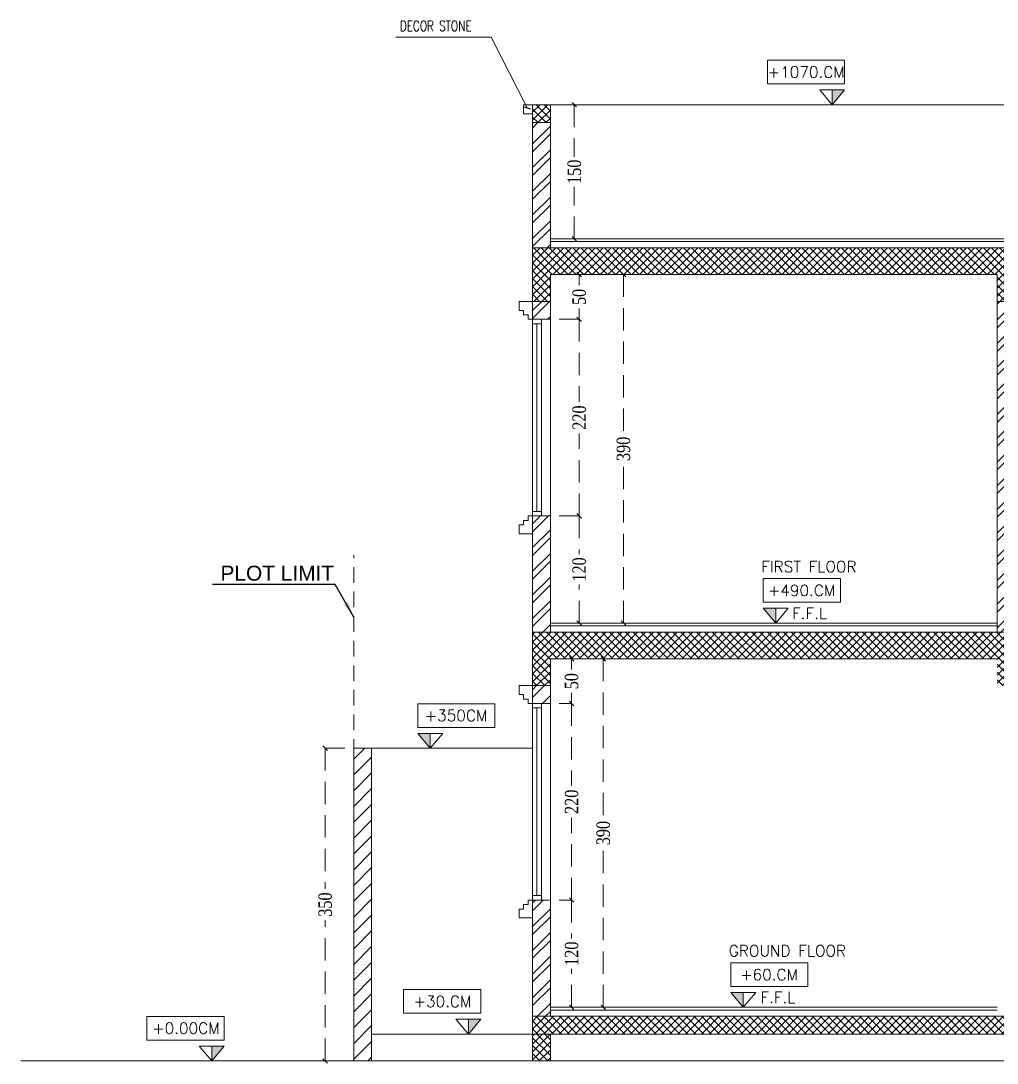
# Model space of a CAD drawing. Header units: inches. Extents: x -114 to 635, y -137 to 57.
# Drawn here: x -87.45 to -76.53, y -96.61 to -84.95 of the extents above; entities that cross this region are included whole.
import ezdxf
from ezdxf.enums import TextEntityAlignment as Align

# ---------------------------------------------------------------- set-up
doc = ezdxf.new("R2010")
doc.units = ezdxf.units.IN
doc.header["$MEASUREMENT"] = 0
doc.header["$PDMODE"] = 98
doc.linetypes.add('ABOOD', pattern=[0.375, 0.25, -0.125])
doc.linetypes.add('DASHED2', pattern=[0.375, 0.25, -0.125])
doc.layers.get('0').update_dxf_attribs({"lineweight": 5})
doc.layers.get('Defpoints').update_dxf_attribs({"lineweight": 5})
for name, color, linetype, lineweight in [('A-ARROW', 1, 'Continuous', 5), ('A-ELEV 02', 32, 'Continuous', 5), ('A-FINISHING', 2, 'Continuous', 5), ('A-FLOOR LINE', 5, 'Continuous', 20), ('A-HATCH SEC', 8, 'Continuous', 5), ('A-LEVEL TEXT', 3, 'Continuous', 5), ('A-PLOT LIMIT', 1, 'Continuous', 0), ('DETAILS DIMENSION', 15, 'Continuous', 5), ('dim', 1, 'Continuous', 9), ('DIM.', 1, 'Continuous', 5), ('ELEVATION 01', 4, 'Continuous', 25), ('HATCH', 15, 'Continuous', 0), ('LEVEL SYMBOL', 8, 'Continuous', 5), ('LEVELS', 251, 'Continuous', 5), ('TEXT', 255, 'Continuous', 5), ('WALL PROPOSED', 7, 'Continuous', 30), ('WINDOWS', 5, 'Continuous', 5)]:
    doc.layers.add(name, color=color, linetype=linetype, lineweight=lineweight)
doc.styles.add('Arial', font='arial.ttf')
doc.styles.add('ROMAND', font='ROMAND.SHX', dxfattribs={"width": 0.8, "height": 0.18})
doc.styles.add('ROMANS', font='romans.shx', dxfattribs={"width": 0.7})
doc.styles.add('ST', font='times.ttf', dxfattribs={"width": 0.8})
doc.styles.get("Standard").update_dxf_attribs({"font": 'arial.ttf'})
doc.styles.add('TEXTN', font='arial.ttf', dxfattribs={"height": 0.2})
doc.styles.add('TEXTS', font='arial.ttf', dxfattribs={"width": 0.8})
doc.dimstyles.new('RASH PLAN', dxfattribs={"dimtxt": 0.15, "dimasz": 0.05, "dimexe": 0, "dimexo": 0.1, "dimgap": 0.05, "dimtad": 0, "dimdec": 0, "dimlfac": 100, "dimzin": 0, "dimdsep": 46, "dimtxsty": 'ST', "dimblk": 'OBLIQUE', "dimcen": 0.09, "dimclrd": 200, "dimclre": 6, "dimclrt": 1, "dimadec": 0, "dimazin": 0, "dimtfac": 1, "dimtdec": 0, "dimtmove": 1, "dimatfit": 3, "dimldrblk": 'OBLIQUE', "dimfxl": 0, "dimtolj": 1, "dimtzin": 0, "dimlwd": -1, "dimlwe": -1, "dimarcsym": 0})
doc.dimstyles.get("Standard").update_dxf_attribs({"dimtxt": 0.18, "dimasz": 0.18, "dimexe": 0.18, "dimexo": 0.0625, "dimgap": 0.09, "dimtad": 0, "dimtih": 1, "dimtoh": 1, "dimdec": 4, "dimzin": 0, "dimdsep": 46, "dimtxsty": 'Standard', "dimcen": 0.09, "dimadec": 0, "dimazin": 0, "dimtfac": 1, "dimtdec": 4, "dimtofl": 0, "dimtmove": 0, "dimatfit": 3, "dimfxl": 1, "dimtolj": 1, "dimtzin": 0, "dimarcsym": 0})
pattern_1 = [(225, (-680.37831, -110.46073), (0.044194174, -0.044194174), []), (315, (-680.37831, -110.46073), (0.044194174, 0.044194174), [])]
pattern_2 = [(225, (-680.3783, -110.46073), (0.13258252, -0.13258252), []), (225, (-680.4667, -110.46073), (0.13258252, -0.13258252), [])]

# ---------------------------------------------------------------- blocks, each defined once
blk = doc.blocks.new('TAG-ELE-LVL')
at = {"layer": 'LEVEL SYMBOL'}
for p, q in [((-0.21, 0.35), (-0.21, 0.75)), ((-0.21, 0.75), (1.09, 0.75)), ((1.09, 0.35), (1.09, 0.75)), ((-0.21, 0.35), (1.09, 0.35)), ((0, 0), (0, 0.25))]:
    blk.add_line(p, q, dxfattribs=at)
blk.add_lwpolyline([(0, 0), (0.21, 0.25), (-0.21, 0.25)], close=True, dxfattribs=at)
blk.add_solid([(-0.21, 0.25), (0, 0), (0, 0.25)], dxfattribs=at)
at = {"layer": 'LEVEL SYMBOL', "style": 'TEXTN', "width": 0.75}
blk.add_attdef('-', (0.361, 0.07), '', height=0.175, dxfattribs=at)
at = {"layer": 'LEVELS', "color": 1, "style": 'TEXTS', "width": 0.75}
blk.add_attdef('FLOOR-NAME', text='', height=0.25, dxfattribs=at).set_placement((-0.21, 0.8), align=Align.BOTTOM_LEFT)
blk.add_attdef('LVL', text='', height=0.225, dxfattribs=at).set_placement((0.44, 0.55), align=Align.MIDDLE_CENTER)
blk = doc.blocks.new('_Oblique')
at = {"color": 0, "lineweight": -2}
blk.add_line((-0.5, -0.5), (0.5, 0.5), dxfattribs=at)
blk = doc.blocks.new('*D1107')
at = {"layer": 'Defpoints', "color": 0, "transparency": 16777216}
for p in [(-81.527, -90.487), (-81.204, -90.487), (-81.527, -91.687)]:
    blk.add_point(p, dxfattribs=at)
at = {"layer": 'dim', "color": 6, "transparency": 16777216}
for p, q in [((-81.427, -90.487), (-81.204, -90.487)), ((-81.427, -91.687), (-81.204, -91.687))]:
    blk.add_line(p, q, dxfattribs=at)
at = {"layer": 'dim', "color": 200, "linetype": 'DASHED2', "transparency": 16777216}
for p, q in [((-81.204, -90.487), (-81.204, -90.917)), ((-81.204, -91.687), (-81.204, -91.256))]:
    blk.add_line(p, q, dxfattribs=at)
at = {"layer": 'dim', "color": 200, "transparency": 16777216, "xscale": 0.05, "yscale": 0.05, "zscale": 0.05}
for p, rotation in [((-81.204, -90.487), 90), ((-81.204, -91.687), 270)]:
    blk.add_blockref('_Oblique', p, dxfattribs=dict(at, rotation=rotation))
at = {"layer": 'dim', "color": 1, "lineweight": 0, "transparency": 16777216, "insert": (-81.204, -91.087), "char_height": 0.15, "attachment_point": 5, "rotation": 90, "style": 'ST'}
blk.add_mtext('\\A1;120', dxfattribs=at)
blk = doc.blocks.new('*D1109')
at = {"layer": 'Defpoints', "color": 0, "transparency": 16777216}
for p in [(-81.527, -85.886), (-81.259, -85.886), (-81.527, -87.387)]:
    blk.add_point(p, dxfattribs=at)
at = {"layer": 'dim', "color": 6, "transparency": 16777216}
for p, q in [((-81.427, -85.886), (-81.259, -85.886)), ((-81.427, -87.387), (-81.259, -87.387))]:
    blk.add_line(p, q, dxfattribs=at)
at = {"layer": 'dim', "color": 200, "linetype": 'DASHED2', "transparency": 16777216}
for p, q in [((-81.259, -85.886), (-81.259, -86.467)), ((-81.259, -87.387), (-81.259, -86.806))]:
    blk.add_line(p, q, dxfattribs=at)
at = {"layer": 'dim', "color": 200, "transparency": 16777216, "xscale": 0.05, "yscale": 0.05, "zscale": 0.05}
for p, rotation in [((-81.259, -85.886), 90), ((-81.259, -87.387), 270)]:
    blk.add_blockref('_Oblique', p, dxfattribs=dict(at, rotation=rotation))
at = {"layer": 'dim', "color": 1, "lineweight": 0, "transparency": 16777216, "insert": (-81.259, -86.636), "char_height": 0.15, "attachment_point": 5, "rotation": 90, "style": 'ST'}
blk.add_mtext('\\A1;150', dxfattribs=at)
blk = doc.blocks.new('*D1110')
at = {"layer": 'Defpoints', "color": 0, "transparency": 16777216}
for p in [(-81.527, -88.287), (-81.204, -88.287), (-81.527, -90.487)]:
    blk.add_point(p, dxfattribs=at)
at = {"layer": 'dim', "color": 6, "transparency": 16777216}
for p, q in [((-81.427, -88.287), (-81.204, -88.287)), ((-81.427, -90.487), (-81.204, -90.487))]:
    blk.add_line(p, q, dxfattribs=at)
at = {"layer": 'dim', "color": 200, "linetype": 'DASHED2', "transparency": 16777216}
for p, q in [((-81.204, -88.287), (-81.204, -89.209)), ((-81.204, -90.487), (-81.204, -89.565))]:
    blk.add_line(p, q, dxfattribs=at)
at = {"layer": 'dim', "color": 200, "transparency": 16777216, "xscale": 0.05, "yscale": 0.05, "zscale": 0.05}
for p, rotation in [((-81.204, -88.287), 90), ((-81.204, -90.487), 270)]:
    blk.add_blockref('_Oblique', p, dxfattribs=dict(at, rotation=rotation))
at = {"layer": 'dim', "color": 1, "lineweight": 0, "transparency": 16777216, "insert": (-81.204, -89.387), "char_height": 0.15, "attachment_point": 5, "rotation": 90, "style": 'ST'}
blk.add_mtext('\\A1;220', dxfattribs=at)
blk = doc.blocks.new('*D1111')
at = {"layer": 'Defpoints', "color": 0, "transparency": 16777216}
for p in [(-81.527, -87.787), (-81.204, -87.787), (-81.527, -88.287)]:
    blk.add_point(p, dxfattribs=at)
at = {"layer": 'dim', "color": 6, "transparency": 16777216}
for p, q in [((-81.427, -87.787), (-81.204, -87.787)), ((-81.427, -88.287), (-81.204, -88.287))]:
    blk.add_line(p, q, dxfattribs=at)
at = {"layer": 'dim', "color": 200, "linetype": 'DASHED2', "transparency": 16777216}
for p, q in [((-81.204, -87.787), (-81.204, -87.906)), ((-81.204, -88.287), (-81.204, -88.168))]:
    blk.add_line(p, q, dxfattribs=at)
at = {"layer": 'dim', "color": 200, "transparency": 16777216, "xscale": 0.05, "yscale": 0.05, "zscale": 0.05}
for p, rotation in [((-81.204, -87.787), 90), ((-81.204, -88.287), 270)]:
    blk.add_blockref('_Oblique', p, dxfattribs=dict(at, rotation=rotation))
at = {"layer": 'dim', "color": 1, "lineweight": 0, "transparency": 16777216, "insert": (-81.204, -88.037), "char_height": 0.15, "attachment_point": 5, "rotation": 90, "style": 'ST'}
blk.add_mtext('\\A1;50', dxfattribs=at)
blk = doc.blocks.new('*D1098')
at = {"layer": 'Defpoints', "color": 0, "transparency": 16777216}
for p in [(-81.527, -94.787), (-81.289, -94.787), (-81.527, -95.987)]:
    blk.add_point(p, dxfattribs=at)
at = {"layer": 'dim', "color": 6, "transparency": 16777216}
for p, q in [((-81.427, -94.787), (-81.289, -94.787)), ((-81.427, -95.987), (-81.289, -95.987))]:
    blk.add_line(p, q, dxfattribs=at)
at = {"layer": 'dim', "color": 200, "linetype": 'DASHED2', "transparency": 16777216}
for p, q in [((-81.289, -94.787), (-81.289, -95.217)), ((-81.289, -95.987), (-81.289, -95.556))]:
    blk.add_line(p, q, dxfattribs=at)
at = {"layer": 'dim', "color": 200, "transparency": 16777216, "xscale": 0.05, "yscale": 0.05, "zscale": 0.05}
for p, rotation in [((-81.289, -94.787), 90), ((-81.289, -95.987), 270)]:
    blk.add_blockref('_Oblique', p, dxfattribs=dict(at, rotation=rotation))
at = {"layer": 'dim', "color": 1, "lineweight": 0, "transparency": 16777216, "insert": (-81.289, -95.387), "char_height": 0.15, "attachment_point": 5, "rotation": 90, "style": 'ST'}
blk.add_mtext('\\A1;120', dxfattribs=at)
blk = doc.blocks.new('*D1099')
at = {"layer": 'Defpoints', "color": 0, "transparency": 16777216}
for p in [(-81.527, -92.587), (-81.289, -92.587), (-81.527, -94.787)]:
    blk.add_point(p, dxfattribs=at)
at = {"layer": 'dim', "color": 6, "transparency": 16777216}
for p, q in [((-81.427, -92.587), (-81.289, -92.587)), ((-81.427, -94.787), (-81.289, -94.787))]:
    blk.add_line(p, q, dxfattribs=at)
at = {"layer": 'dim', "color": 200, "linetype": 'DASHED2', "transparency": 16777216}
for p, q in [((-81.289, -92.587), (-81.289, -93.509)), ((-81.289, -94.787), (-81.289, -93.865))]:
    blk.add_line(p, q, dxfattribs=at)
at = {"layer": 'dim', "color": 200, "transparency": 16777216, "xscale": 0.05, "yscale": 0.05, "zscale": 0.05}
for p, rotation in [((-81.289, -92.587), 90), ((-81.289, -94.787), 270)]:
    blk.add_blockref('_Oblique', p, dxfattribs=dict(at, rotation=rotation))
at = {"layer": 'dim', "color": 1, "lineweight": 0, "transparency": 16777216, "insert": (-81.289, -93.687), "char_height": 0.15, "attachment_point": 5, "rotation": 90, "style": 'ST'}
blk.add_mtext('\\A1;220', dxfattribs=at)
blk = doc.blocks.new('*D1100')
at = {"layer": 'Defpoints', "color": 0, "transparency": 16777216}
for p in [(-81.527, -92.087), (-81.289, -92.087), (-81.527, -92.587)]:
    blk.add_point(p, dxfattribs=at)
at = {"layer": 'dim', "color": 6, "transparency": 16777216}
for p, q in [((-81.427, -92.087), (-81.289, -92.087)), ((-81.427, -92.587), (-81.289, -92.587))]:
    blk.add_line(p, q, dxfattribs=at)
at = {"layer": 'dim', "color": 200, "linetype": 'DASHED2', "transparency": 16777216}
for p, q in [((-81.289, -92.087), (-81.289, -92.206)), ((-81.289, -92.587), (-81.289, -92.468))]:
    blk.add_line(p, q, dxfattribs=at)
at = {"layer": 'dim', "color": 200, "transparency": 16777216, "xscale": 0.05, "yscale": 0.05, "zscale": 0.05}
for p, rotation in [((-81.289, -92.087), 90), ((-81.289, -92.587), 270)]:
    blk.add_blockref('_Oblique', p, dxfattribs=dict(at, rotation=rotation))
at = {"layer": 'dim', "color": 1, "lineweight": 0, "transparency": 16777216, "insert": (-81.289, -92.337), "char_height": 0.15, "attachment_point": 5, "rotation": 90, "style": 'ST'}
blk.add_mtext('\\A1;50', dxfattribs=at)
blk = doc.blocks.new('*D1096')
at = {"layer": 'Defpoints', "color": 0, "transparency": 16777216}
for p in [(-81.072, -92.087), (-80.935, -92.087), (-81.072, -95.987)]:
    blk.add_point(p, dxfattribs=at)
at = {"layer": 'dim', "color": 6, "transparency": 16777216}
for p, q in [((-80.972, -92.087), (-80.935, -92.087)), ((-80.972, -95.987), (-80.935, -95.987))]:
    blk.add_line(p, q, dxfattribs=at)
at = {"layer": 'dim', "color": 200, "linetype": 'DASHED2', "transparency": 16777216}
for p, q in [((-80.935, -92.087), (-80.935, -93.861)), ((-80.935, -95.987), (-80.935, -94.213))]:
    blk.add_line(p, q, dxfattribs=at)
at = {"layer": 'dim', "color": 200, "transparency": 16777216, "xscale": 0.05, "yscale": 0.05, "zscale": 0.05}
for p, rotation in [((-80.935, -92.087), 90), ((-80.935, -95.987), 270)]:
    blk.add_blockref('_Oblique', p, dxfattribs=dict(at, rotation=rotation))
at = {"layer": 'dim', "color": 1, "lineweight": 0, "transparency": 16777216, "insert": (-80.935, -94.037), "char_height": 0.15, "attachment_point": 5, "rotation": 90, "style": 'ST'}
blk.add_mtext('\\A1;390', dxfattribs=at)
blk = doc.blocks.new('*D1097')
at = {"layer": 'Defpoints', "color": 0, "transparency": 16777216}
for p in [(-80.904, -87.787), (-80.709, -87.787), (-80.904, -91.687)]:
    blk.add_point(p, dxfattribs=at)
at = {"layer": 'dim', "color": 6, "transparency": 16777216}
for p, q in [((-80.804, -87.787), (-80.709, -87.787)), ((-80.804, -91.687), (-80.709, -91.687))]:
    blk.add_line(p, q, dxfattribs=at)
at = {"layer": 'dim', "color": 200, "linetype": 'DASHED2', "transparency": 16777216}
for p, q in [((-80.709, -87.787), (-80.709, -89.561)), ((-80.709, -91.687), (-80.709, -89.913))]:
    blk.add_line(p, q, dxfattribs=at)
at = {"layer": 'dim', "color": 200, "transparency": 16777216, "xscale": 0.05, "yscale": 0.05, "zscale": 0.05}
for p, rotation in [((-80.709, -87.787), 90), ((-80.709, -91.687), 270)]:
    blk.add_blockref('_Oblique', p, dxfattribs=dict(at, rotation=rotation))
at = {"layer": 'dim', "color": 1, "lineweight": 0, "transparency": 16777216, "insert": (-80.709, -89.737), "char_height": 0.15, "attachment_point": 5, "rotation": 90, "style": 'ST'}
blk.add_mtext('\\A1;390', dxfattribs=at)
blk = doc.blocks.new('*D1112')
at = {"layer": 'Defpoints', "color": 0, "transparency": 16777216}
for p in [(-84.047, -93.087), (-83.727, -93.087), (-83.727, -96.587)]:
    blk.add_point(p, dxfattribs=at)
at = {"layer": 'DETAILS DIMENSION', "color": 6, "transparency": 16777216}
for p, q in [((-83.827, -93.087), (-84.047, -93.087)), ((-83.827, -96.587), (-84.047, -96.587))]:
    blk.add_line(p, q, dxfattribs=at)
at = {"layer": 'DETAILS DIMENSION', "color": 200, "linetype": 'DASHED2', "transparency": 16777216}
for p, q in [((-84.047, -93.087), (-84.047, -94.661)), ((-84.047, -96.587), (-84.047, -95.013))]:
    blk.add_line(p, q, dxfattribs=at)
at = {"layer": 'DETAILS DIMENSION', "color": 200, "transparency": 16777216, "xscale": 0.05, "yscale": 0.05, "zscale": 0.05}
for p, rotation in [((-84.047, -93.087), 90), ((-84.047, -96.587), 270)]:
    blk.add_blockref('_Oblique', p, dxfattribs=dict(at, rotation=rotation))
at = {"layer": 'DETAILS DIMENSION', "color": 1, "lineweight": 0, "transparency": 16777216, "insert": (-84.047, -94.837), "char_height": 0.15, "attachment_point": 5, "rotation": 90, "style": 'ST'}
blk.add_mtext('\\A1;350', dxfattribs=at)

msp = doc.modelspace()

# ---------------------------------------------------------------- hatches: boundary and pattern name
at = {"layer": 'A-HATCH SEC', "lineweight": 0, "transparency": 33554687}
h = msp.add_hatch(dxfattribs=at)
h.set_pattern_fill('ANSI31', color=256)
h.set_pattern_definition([(45, (-124.81417, -35.30147), (-0.08838835, 0.08838835), [])])
h.paths.add_polyline_path([(-83.527, -96.587), (-83.727, -96.587), (-83.727, -93.087), (-83.527, -93.087)])
at = {"layer": 'HATCH', "lineweight": 0}
h = msp.add_hatch(dxfattribs=at)
h.set_pattern_fill('ANSI37', color=256, scale=0.5, angle=180, style=0)
h.set_pattern_definition([(225, (-625.91565, -114.05986), (0.044194174, -0.044194174), []), (315, (-625.91565, -114.05986), (0.044194174, 0.044194174), [])])
h.paths.add_polyline_path([(-81.527, -85.886), (-81.726, -85.886), (-81.726, -86.086), (-81.527, -86.086)])
h = msp.add_hatch(dxfattribs=at)
h.set_pattern_fill('ANSI32', color=256, scale=0.5, angle=180, style=0)
h.set_pattern_definition([(225, (-625.91565, -114.05986), (0.13258252, -0.13258252), []), (225, (-626.00404, -114.05986), (0.13258252, -0.13258252), [])])
h.paths.add_polyline_path([(-81.527, -86.086), (-81.726, -86.086), (-81.726, -87.487), (-81.527, -87.487)])
h = msp.add_hatch(dxfattribs=at)
h.set_pattern_fill('ANSI37', color=256, scale=0.5, angle=180, style=0)
h.set_pattern_definition(pattern_1)
h.paths.add_polyline_path([(-81.727, -87.487), (-81.727, -88.087), (-81.527, -88.087), (-81.527, -87.787), (-76.527, -87.787), (-76.527, -88.087), (-76.329, -88.087), (-76.329, -87.787), (-64.126, -87.787), (-64.126, -88.087), (-63.926, -88.087), (-63.926, -87.787), (-59.926, -87.787), (-59.926, -87.487)])
h = msp.add_hatch(dxfattribs=at)
h.set_pattern_fill('ANSI32', color=256, scale=0.5, angle=180, style=0)
h.set_pattern_definition(pattern_2)
h.paths.add_polyline_path([(-81.727, -88.287), (-81.527, -88.287), (-81.527, -88.087), (-81.727, -88.087)])
h = msp.add_hatch(dxfattribs=at)
h.set_pattern_fill('ANSI32', color=256, scale=0.5, angle=180, style=0)
h.set_pattern_definition(pattern_2)
h.paths.add_polyline_path([(-76.329, -88.087), (-76.527, -88.087), (-76.527, -91.787), (-76.329, -91.787)])
h = msp.add_hatch(dxfattribs=at)
h.set_pattern_fill('ANSI32', color=256, scale=0.5, angle=180, style=0)
h.set_pattern_definition(pattern_2)
h.paths.add_polyline_path([(-81.727, -91.787), (-81.527, -91.787), (-81.527, -90.487), (-81.727, -90.487)])
h = msp.add_hatch(dxfattribs=at)
h.set_pattern_fill('ANSI37', color=256, scale=0.5, angle=180, style=0)
h.set_pattern_definition(pattern_1)
h.paths.add_polyline_path([(-76.527, -92.087), (-76.527, -92.387), (-76.327, -92.387), (-76.327, -92.087), (-74.526, -92.087), (-74.526, -92.387), (-74.326, -92.387), (-74.326, -92.087), (-68.326, -92.087), (-68.326, -92.387), (-68.126, -92.387), (-68.126, -92.087), (-64.126, -92.087), (-64.126, -92.387), (-63.926, -92.387), (-63.926, -91.787), (-81.727, -91.787), (-81.727, -92.387), (-81.527, -92.387), (-81.527, -92.087)])
h = msp.add_hatch(dxfattribs=at)
h.set_pattern_fill('ANSI32', color=256, scale=0.5, angle=180, style=0)
h.set_pattern_definition(pattern_2)
h.paths.add_polyline_path([(-81.727, -92.387), (-81.727, -92.587), (-81.527, -92.587), (-81.527, -92.387)])
h = msp.add_hatch(dxfattribs=at)
h.set_pattern_fill('ANSI32', color=256, scale=0.5, angle=180, style=0)
h.set_pattern_definition(pattern_2)
h.paths.add_polyline_path([(-81.527, -94.787), (-81.727, -94.787), (-81.727, -96.087), (-81.527, -96.087)])
h = msp.add_hatch(dxfattribs=at)
h.set_pattern_fill('ANSI37', color=256, scale=0.5, angle=180, style=0)
h.set_pattern_definition(pattern_1)
h.paths.add_polyline_path([(-81.727, -96.087), (-81.727, -96.287), (-57.76, -96.287), (-57.76, -96.167), (-58.76, -96.167), (-58.76, -96.087)])
h = msp.add_hatch(dxfattribs=at)
h.set_pattern_fill('ANSI37', color=256, scale=0.5, angle=180, style=0)
h.set_pattern_definition([(225, (-697.97949, -110.46073), (0.044194174, -0.044194174), []), (315, (-697.97949, -110.46073), (0.044194174, 0.044194174), [])])
h.paths.add_polyline_path([(-81.527, -96.287), (-81.727, -96.287), (-81.727, -96.587), (-81.527, -96.587)])

# ---------------------------------------------------------------- linework, layer by layer
at = {"layer": 'A-ELEV 02', "lineweight": 0}
msp.add_line((-83.727, -93.087), (-83.727, -96.587), dxfattribs=at)
msp.add_lwpolyline([(-81.727, -93.087), (-83.527, -93.087)], dxfattribs=at)
at = {"layer": 'A-FINISHING', "lineweight": 0}
for p, q in [((-81.527, -87.387), (-60.126, -87.387)), ((-81.527, -87.417), (-60.126, -87.417)), ((-81.527, -91.687), (-76.527, -91.687)), ((-81.527, -91.717), (-76.527, -91.717)), ((-81.527, -95.987), (-76.527, -95.987)), ((-81.527, -96.017), (-76.527, -96.017))]:
    msp.add_line(p, q, dxfattribs=at)
at = {"layer": 'A-FLOOR LINE', "lineweight": 0}
for p, q in [((-87.453, -96.587), (-83.527, -96.587)), ((-83.527, -96.587), (-43.057, -96.587))]:
    msp.add_line(p, q, dxfattribs=at)
at = {"layer": 'A-FLOOR LINE', "lineweight": 0, "elevation": 0.238}
msp.add_lwpolyline([(-83.527, -96.287), (-47.94, -96.287)], dxfattribs=at)
at = {"layer": 'A-PLOT LIMIT', "linetype": 'ABOOD', "lineweight": 0, "ltscale": 0.7}
msp.add_line((-83.727, -94.535), (-83.727, -90.926), dxfattribs=at)
msp.add_line((-83.727, -94.535), (-83.727, -90.926), dxfattribs=at)
at = {"layer": 'ELEVATION 01', "lineweight": 0}
msp.add_line((-81.526, -85.886), (-62.426, -85.886), dxfattribs=at)
at = {"layer": 'WALL PROPOSED', "lineweight": 0}
for p, q in [((-81.727, -88.287), (-81.727, -85.886)), ((-81.726, -85.886), (-81.527, -85.886)), ((-81.527, -87.487), (-81.527, -85.886)), ((-81.527, -87.487), (-81.527, -85.886)), ((-81.726, -86.086), (-81.527, -86.086)), ((-81.727, -87.487), (-59.926, -87.487)), ((-81.527, -88.287), (-81.527, -87.787)), ((-81.527, -87.787), (-76.527, -87.787)), ((-76.527, -87.787), (-76.527, -91.787)), ((-81.777, -88.087), (-81.527, -88.087)), ((-76.527, -88.087), (-76.329, -88.087)), ((-81.777, -88.287), (-81.527, -88.287)), ((-81.777, -90.487), (-81.527, -90.487)), ((-81.727, -92.587), (-81.727, -90.487)), ((-81.527, -91.787), (-81.527, -90.487)), ((-81.727, -91.787), (-63.926, -91.787)), ((-81.527, -92.087), (-81.527, -92.587)), ((-81.527, -92.087), (-76.527, -92.087)), ((-81.727, -92.387), (-81.527, -92.387)), ((-81.777, -92.587), (-81.527, -92.587)), ((-81.777, -94.787), (-81.527, -94.787)), ((-81.727, -96.587), (-81.727, -94.787)), ((-81.527, -94.787), (-81.527, -96.087)), ((-81.727, -96.087), (-58.76, -96.087)), ((-81.727, -96.287), (-57.76, -96.287)), ((-81.527, -96.287), (-81.527, -96.587)), ((-81.727, -96.587), (-81.527, -96.587))]:
    msp.add_line(p, q, dxfattribs=at)
msp.add_lwpolyline([(-81.726, -85.886), (-81.826, -85.886), (-81.826, -85.986), (-81.726, -85.986)], dxfattribs=at)
at = {"layer": 'WALL PROPOSED', "lineweight": 0, "flags": 128}
for points in [[(-81.727, -88.287), (-81.777, -88.287), (-81.777, -88.237), (-81.827, -88.237), (-81.827, -88.187), (-81.877, -88.187), (-81.877, -88.087), (-81.727, -88.087)], [(-81.727, -90.487), (-81.777, -90.487), (-81.777, -90.537), (-81.827, -90.537), (-81.827, -90.587), (-81.877, -90.587), (-81.877, -90.687), (-81.727, -90.687)], [(-81.727, -92.587), (-81.777, -92.587), (-81.777, -92.537), (-81.827, -92.537), (-81.827, -92.487), (-81.877, -92.487), (-81.877, -92.387), (-81.727, -92.387)], [(-81.727, -94.787), (-81.777, -94.787), (-81.777, -94.837), (-81.827, -94.837), (-81.827, -94.887), (-81.877, -94.887), (-81.877, -94.987), (-81.727, -94.987)]]:
    msp.add_lwpolyline(points, dxfattribs=at)
at = {"layer": 'WALL PROPOSED', "lineweight": 0}
msp.add_lwpolyline([(-83.527, -96.587), (-83.727, -96.587), (-83.727, -93.087), (-83.527, -93.087)], close=True, dxfattribs=at)
at = {"layer": 'WINDOWS', "lineweight": 0}
for p, q in [((-81.727, -90.487), (-81.727, -88.287)), ((-81.627, -90.487), (-81.627, -88.287)), ((-81.527, -90.487), (-81.527, -88.287)), ((-81.727, -88.337), (-81.627, -88.337)), ((-81.677, -90.437), (-81.677, -88.337)), ((-81.727, -90.437), (-81.627, -90.437)), ((-81.727, -94.787), (-81.727, -92.587)), ((-81.627, -94.787), (-81.627, -92.587)), ((-81.527, -94.787), (-81.527, -92.587)), ((-81.727, -92.637), (-81.627, -92.637)), ((-81.677, -94.737), (-81.677, -92.637)), ((-81.727, -94.737), (-81.627, -94.737))]:
    msp.add_line(p, q, dxfattribs=at)

# ---------------------------------------------------------------- block references
at = {"layer": 'LEVEL SYMBOL', "lineweight": 0}
ref = msp.add_blockref('TAG-ELE-LVL', (-78.373, -85.886), dxfattribs=dict(at, xscale=-0.6652799999999388, yscale=0.6652799999999388, zscale=0.6652799999999388))
ref.add_attrib('LVL', '+1070.CM', dxfattribs={"layer": 'A-LEVEL TEXT', "height": 0.125, "style": 'ROMANS'}).set_placement((-78.663, -85.52), align=Align.MIDDLE_CENTER)
ref = msp.add_blockref('TAG-ELE-LVL', (-79.005, -91.687, 2934.706), dxfattribs=dict(at, xscale=0.6652799999999388, yscale=0.6652799999999388, zscale=0.6652799999999388))
ref.add_attrib('FLOOR-NAME', 'FIRST FLOOR', dxfattribs={"layer": 'A-LEVEL TEXT', "height": 0.125, "style": 'ROMANS'}).set_placement((-79.167, -91.155, 2934.706), align=Align.BOTTOM_LEFT)
ref.add_attrib('-', ' F.F.L', (-78.907, -91.64, 2934.706), dxfattribs={"layer": 'A-LEVEL TEXT', "height": 0.125, "style": 'ROMANS'})
ref.add_attrib('LVL', '+490.CM', dxfattribs={"layer": 'A-LEVEL TEXT', "height": 0.125, "style": 'ROMANS'}).set_placement((-78.715, -91.321, 2934.706), align=Align.MIDDLE_CENTER)
ref = msp.add_blockref('TAG-ELE-LVL', (-82.872, -93.088), dxfattribs=dict(at, xscale=0.6652799999999388, yscale=0.6652799999999388, zscale=0.6652799999999388))
ref.add_attrib('LVL', '+350CM', dxfattribs={"layer": 'A-LEVEL TEXT', "height": 0.125, "style": 'ROMANS'}).set_placement((-82.582, -92.722), align=Align.MIDDLE_CENTER)
ref = msp.add_blockref('TAG-ELE-LVL', (-79.369, -95.987, 1044.366), dxfattribs=dict(at, xscale=0.6652799999999388, yscale=0.6652799999999388, zscale=0.6652799999999388))
ref.add_attrib('FLOOR-NAME', 'GROUND FLOOR', dxfattribs={"layer": 'A-LEVEL TEXT', "height": 0.125, "style": 'ROMANS'}).set_placement((-79.53, -95.455, 1044.366), align=Align.BOTTOM_LEFT)
ref.add_attrib('-', ' F.F.L', (-79.261, -95.94, 1044.366), dxfattribs={"layer": 'A-LEVEL TEXT', "height": 0.125, "style": 'ROMANS'})
ref.add_attrib('LVL', '+60.CM', dxfattribs={"layer": 'A-LEVEL TEXT', "height": 0.125, "style": 'ROMANS'}).set_placement((-79.079, -95.621, 1044.366), align=Align.MIDDLE_CENTER)
ref = msp.add_blockref('TAG-ELE-LVL', (-82.444, -96.287, 1044.366), dxfattribs=dict(at, xscale=-0.6652799999999388, yscale=0.6652799999999388, zscale=0.6652799999999388))
ref.add_attrib('LVL', '+30.CM', dxfattribs={"layer": 'A-LEVEL TEXT', "height": 0.125, "style": 'ROMANS'}).set_placement((-82.734, -95.921, 1044.366), align=Align.MIDDLE_CENTER)
ref = msp.add_blockref('TAG-ELE-LVL', (-85.317, -96.587, 0), dxfattribs=dict(at, xscale=-0.6652799999999388, yscale=0.6652799999999388, zscale=0.6652799999999388))
ref.add_attrib('LVL', '+0.00CM', dxfattribs={"layer": 'A-LEVEL TEXT', "height": 0.125, "style": 'ROMANS'}).set_placement((-85.606, -96.221, 0), align=Align.MIDDLE_CENTER)

# ---------------------------------------------------------------- texts
at = {"layer": 'A-LEVEL TEXT', "lineweight": 0, "style": 'Arial'}
msp.add_text('PLOT LIMIT', height=0.1672, dxfattribs=at).set_placement((-85.219, -91.212))
at = {"layer": 'TEXT', "lineweight": 0, "style": 'ROMAND', "width": 0.75}
msp.add_text('DECOR STONE', height=0.11412, dxfattribs=at).set_placement((-83.212, -85.061))

# ---------------------------------------------------------------- dimensions: what is measured, and where the dimension line sits
at = {"layer": 'DETAILS DIMENSION', "lineweight": 0}
dim = msp.add_linear_dim(base=(-84.047, -93.087), p1=(-83.727, -96.587), p2=(-83.727, -93.087), angle=90, dimstyle='RASH PLAN', dxfattribs=at)
dim.commit()
dim.dimension.update_dxf_attribs({"geometry": '*D1112', "text_midpoint": (-84.047, -94.837)})
at = {"layer": 'dim', "lineweight": 0}
for base, p1, p2, picture, middle in [((-81.259, -85.886), (-81.527, -87.387), (-81.527, -85.886), '*D1109', (-81.259, -86.636)), ((-81.204, -87.787), (-81.527, -88.287), (-81.527, -87.787), '*D1111', (-81.204, -88.037)), ((-80.709, -87.787), (-80.904, -91.687), (-80.904, -87.787), '*D1097', (-80.709, -89.737)), ((-81.204, -88.287), (-81.527, -90.487), (-81.527, -88.287), '*D1110', (-81.204, -89.387)), ((-81.204, -90.487), (-81.527, -91.687), (-81.527, -90.487), '*D1107', (-81.204, -91.087)), ((-81.289, -92.087), (-81.527, -92.587), (-81.527, -92.087), '*D1100', (-81.289, -92.337)), ((-80.935, -92.087), (-81.072, -95.987), (-81.072, -92.087), '*D1096', (-80.935, -94.037)), ((-81.289, -92.587), (-81.527, -94.787), (-81.527, -92.587), '*D1099', (-81.289, -93.687)), ((-81.289, -94.787), (-81.527, -95.987), (-81.527, -94.787), '*D1098', (-81.289, -95.387))]:
    dim = msp.add_linear_dim(base=base, p1=p1, p2=p2, angle=90, dimstyle='RASH PLAN', dxfattribs=at)
    dim.commit()
    dim.dimension.update_dxf_attribs({"geometry": picture, "text_midpoint": middle})

# ---------------------------------------------------------------- leaders
at = {"layer": 'A-ARROW', "lineweight": 0}
msp.add_leader([(-83.727, -91.62, 0), (-83.935, -91.256, 0), (-85.307, -91.256, 0)], dimstyle='Standard', override={"dimgap": 0.09, "dimtad": 0, "dimclrd": 256}, dxfattribs=at)
at = {"layer": 'DIM.', "lineweight": 0}
msp.add_leader([(-81.785, -85.919), (-82.189, -85.128), (-83.255, -85.128)], dimstyle='RASH PLAN', override={"dimgap": 0.05, "dimtad": 0}, dxfattribs=at)

doc.saveas('drawing.dxf')
